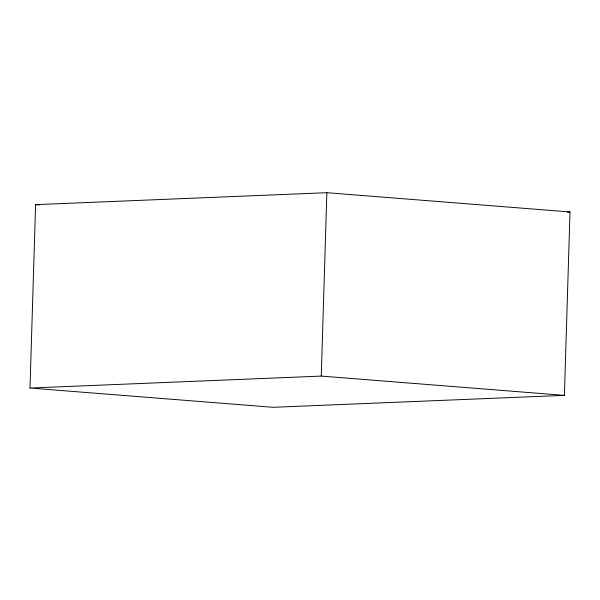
<?xml version="1.0" encoding="UTF-8"?>
<svg xmlns="http://www.w3.org/2000/svg" width="600" height="600" viewBox="0 0 600 600"><rect width="100%" height="100%" fill="white"/><g stroke="black" fill="none" stroke-linecap="round" stroke-linejoin="round"><path stroke-width="0.9" d="M30 388.035L35.595 204.638L326.865 192.697L570 211.965L564.405 395.362L273.135 407.303L30 388.035L321.27 376.087L564.405 395.362M321.27 376.087L326.865 192.697M567.188 212.085L570 211.965M35.595 204.638L39.322 204.938"/></g></svg>
